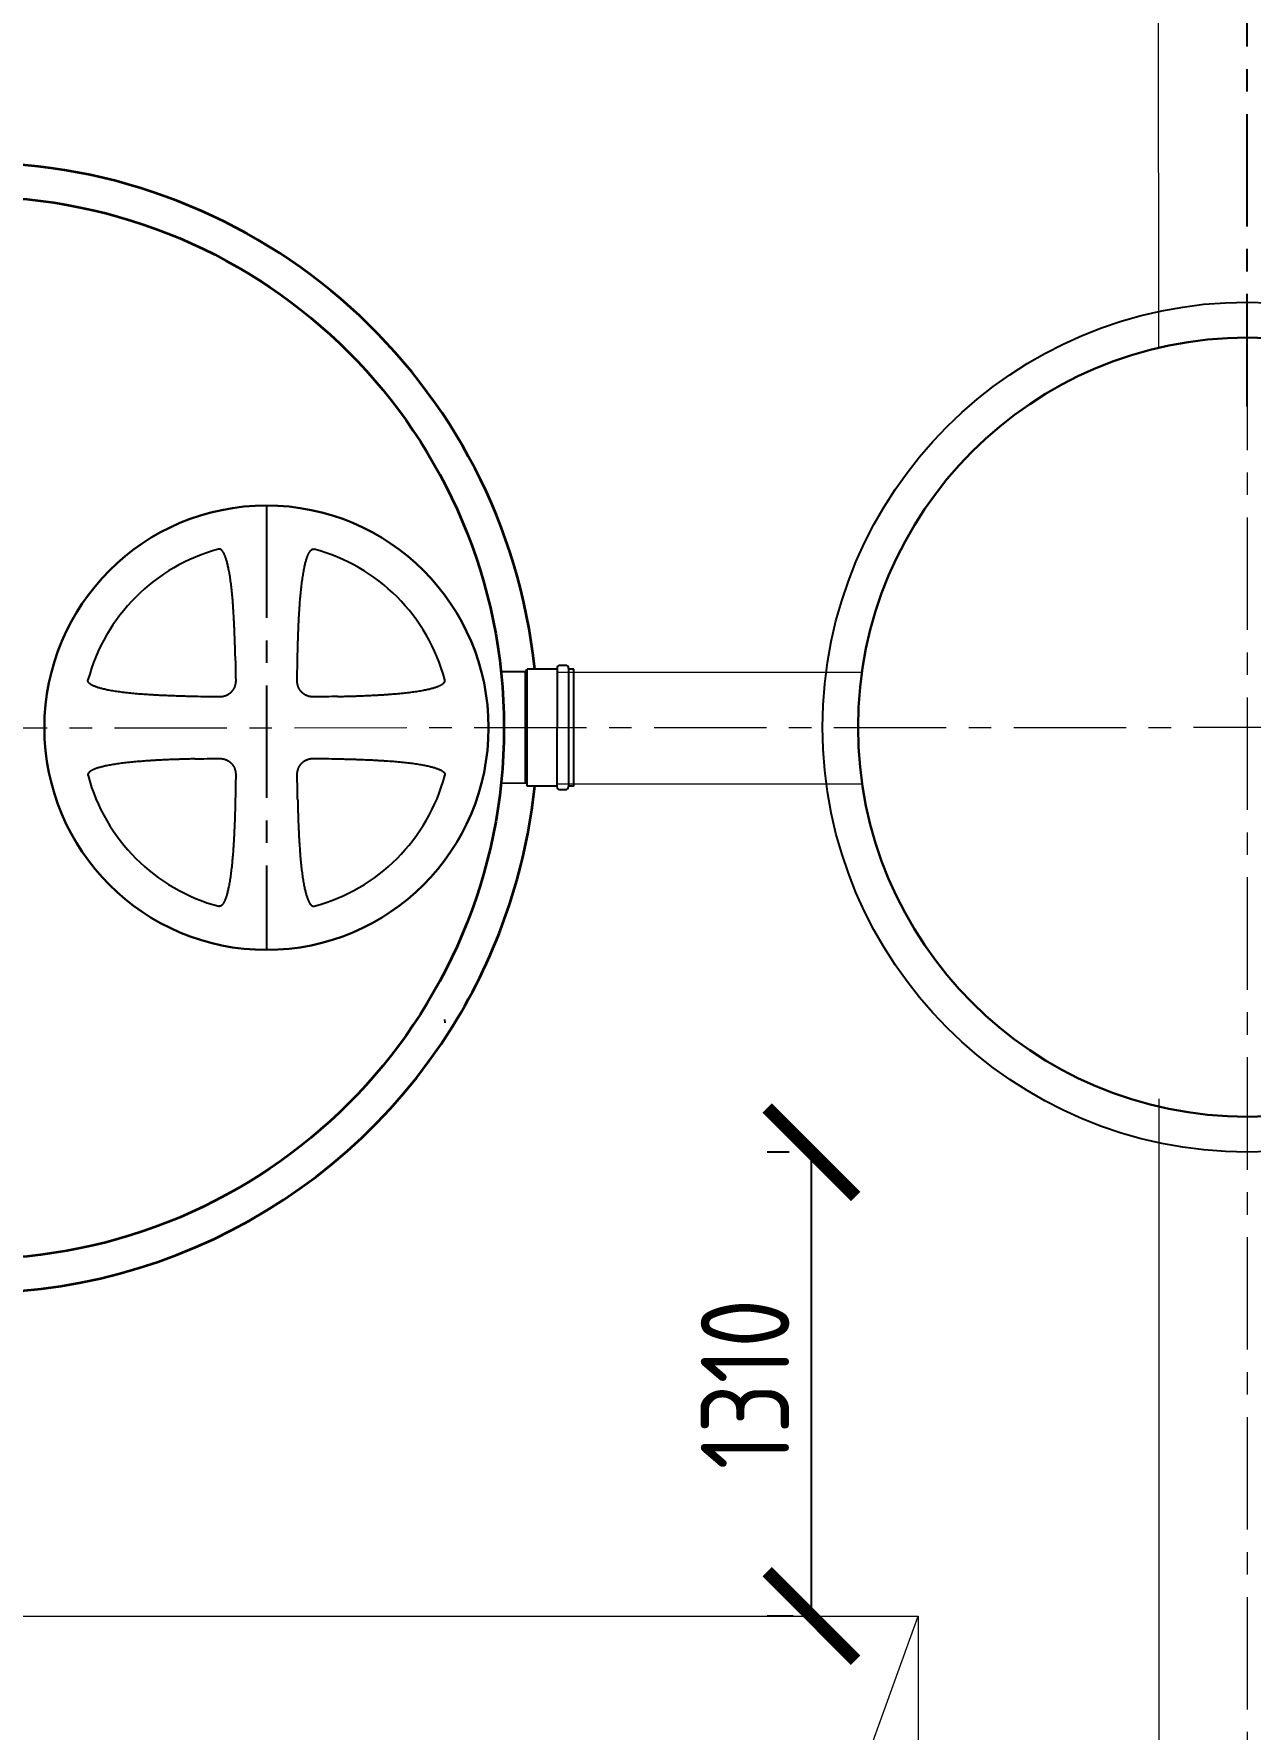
# Model space of a CAD drawing. Header units: millimetres. Extents: x 20530103 to 31271019, y 32092698 to 33532929.
# Drawn here: x 26172566 to 26176001, y 33005968 to 33010754 of the extents above; entities that cross this region are included whole.
import ezdxf

# ---------------------------------------------------------------- set-up
doc = ezdxf.new("R2010")
doc.units = ezdxf.units.MM
doc.linetypes.add('осевая', pattern=[50.8, 31.75, -6.35, 6.35, -6.35])
doc.layers.add('Mitat', color=1, linetype='Continuous')
doc.layers.add('Системный слой', color=7, linetype='Continuous')
doc.styles.add('GOST 2.304', font='GOST.TTF')
doc.styles.get("Standard").update_dxf_attribs({"font": 'arial.ttf'})
doc.dimstyles.new('ISO-25', dxfattribs={"dimtxt": 2.5, "dimasz": 2.5, "dimexe": 1.25, "dimexo": 0.625, "dimtad": 1, "dimtxsty": 'Standard', "dimcen": 2.5, "dimadec": 0, "dimazin": 0, "dimtfac": 1, "dimtmove": 0, "dimatfit": 3, "dimfxl": 1, "dimarcsym": 0})

# ---------------------------------------------------------------- blocks, each defined once
blk = doc.blocks.new('_ArchTick')
at = {"color": 0, "linetype": 'ByBlock', "const_width": 0.15}
blk.add_lwpolyline([(-0.5, -0.5), (0.5, 0.5)], dxfattribs=at)
blk = doc.blocks.new('*D234')
at = {"color": 0, "lineweight": -2, "transparency": 16777216}
for p, q in [((26174699.6, 33007596.5), (26174637.1, 33007596.5)), ((26174762.1, 33006286.9), (26174762.1, 33007596.5)), ((26174710.1, 33006286.9), (26174637.1, 33006286.9))]:
    blk.add_line(p, q, dxfattribs=at)
at = {"color": 0, "lineweight": -2, "transparency": 16777216, "xscale": 250, "yscale": 250, "zscale": 250}
for p, rotation in [((26174762.1, 33007596.5), 90), ((26174762.1, 33006286.9), 270)]:
    blk.add_blockref('_ArchTick', p, dxfattribs=dict(at, rotation=rotation))
at = {"color": 0, "transparency": 16777216, "insert": (26174574.6, 33006941.7), "char_height": 250, "attachment_point": 5, "rotation": 90, "style": 'GOST 2.304'}
blk.add_mtext('1310', dxfattribs=at)

msp = doc.modelspace()

# ---------------------------------------------------------------- linework, layer by layer
at = {"color": 1, "linetype": 'осевая', "lineweight": 25, "ltscale": 10}
for p, q in [((26175993.3371, 33009702.1207), (26175992.1997, 33012620.0638)), ((26173222.3755, 33009422.3729), (26173222.8646, 33008167.6242))]:
    msp.add_line(p, q, dxfattribs=at)
at = {"lineweight": 20}
for p, q in [((26175743.2725, 33009867.6486), (26175742.584, 33011633.9243)), ((26174043.2479, 33008951.5694), (26174904.7185, 33008951.9052)), ((26174043.3707, 33008636.5694), (26174905.3338, 33008636.9054)), ((26175745.8827, 33003171.5808), (26175744.099, 33007747.5308)), ((26174263.2613, 33004066.613), (26175063.2613, 33006286.9159)), ((26175063.2613, 33006286.9159), (26175063.2613, 33003171.8562))]:
    msp.add_line(p, q, dxfattribs=at)
at = {"color": 1, "linetype": 'осевая', "lineweight": 15, "ltscale": 10}
for p, q in [((26175993.2613, 33009896.5318), (26175993.2613, 33003171.7737)), ((26170761.4253, 33008794.0414), (26177093.6901, 33008796.5318))]:
    msp.add_line(p, q, dxfattribs=at)
at = {"color": 7, "lineweight": 25}
for p, q in [((26174067.4337, 33008970.8472), (26174052.1337, 33008970.8558)), ((26173954.678, 33008952.9107), (26173888.9396, 33008952.9477)), ((26173954.678, 33008952.9107), (26173959.1279, 33008960.6082)), ((26174043.4279, 33008960.5607), (26173959.1279, 33008960.6082)), ((26174043.4288, 33008962.1607), (26174043.2409, 33008628.5607)), ((26174076.1288, 33008962.1423), (26174075.9409, 33008628.5423)), ((26174091.1279, 33008960.5338), (26174076.1279, 33008960.5423)), ((26174090.9418, 33008630.1339), (26174091.1279, 33008960.5338)), ((26173958.9461, 33008637.9082), (26173888.7622, 33008637.9477)), ((26174043.2418, 33008630.1607), (26173958.9418, 33008630.2082)), ((26174090.9418, 33008630.1339), (26174075.9418, 33008630.1423)), ((26174067.2487, 33008619.8472), (26174051.9487, 33008619.8558)), ((26173725.831, 33007970.9051), (26173726.302, 33007962.0264))]:
    msp.add_line(p, q, dxfattribs=at)
at = {"lineweight": 20}
msp.add_lwpolyline([(26148120.7654, 33006286.9159), (26175063.2613, 33006286.9159)], dxfattribs=at)
at = {"lineweight": 35}
msp.add_circle((26172393.6595, 33008794.6374), 1500, dxfattribs=at)
at = {"ltscale": 10}
msp.add_circle((26175993.6901, 33008796.5318), 1200, dxfattribs=at)
at = {"lineweight": 30}
msp.add_circle((26175993.6901, 33008796.5318), 1100, dxfattribs=at)
at = {"lineweight": 35}
for centre, start, end in [((26172393.6595, 33008794.5914), 5.97224, 174.3991343), ((26172393.6595, 33008794.6976), 328.0779635, 354.0820323), ((26172393.6595, 33008794.5914), 196.6752369, 328.0779635)]:
    msp.add_arc(centre, 1595.4844, start, end, dxfattribs=at)
at = {"color": 7, "lineweight": 25}
for centre, start, end in [((26174052.1288, 33008962.1558), 89.9677321, 179.967732), ((26174067.4288, 33008962.1472), 359.967732, 89.9677321), ((26174051.9409, 33008628.5558), 179.967732, 269.9677321), ((26174067.2409, 33008628.5472), 269.9677321, 359.967732)]:
    msp.add_arc(centre, 8.7, start, end, dxfattribs=at)
at = {"layer": 'Mitat', "color": 7, "lineweight": 25}
for p, q in [((26173954.5005, 33008637.9107), (26173954.678, 33008952.9107)), ((26173958.9418, 33008630.2082), (26173959.1279, 33008960.6082))]:
    msp.add_line(p, q, dxfattribs=at)
at = {"layer": 'Системный слой', "color": 7, "lineweight": 30}
msp.add_circle((26173222.6201, 33008794.9986), 627.3744, dxfattribs=at)
at = {"layer": 'Системный слой', "color": 7, "lineweight": 25}
for start, end in [(15.0166141, 75.0280534), (105.016614, 165.0280533), (195.0166141, 255.0280534), (285.016614, 345.0280533)]:
    msp.add_arc((26173222.6201, 33008794.9986), 521.8345, start, end, dxfattribs=at)
at = {"layer": 'Системный слой', "color": 7, "lineweight": 25, "extrusion": (0, 0, -1)}
for centre, major_axis, start_param, end_param in [((26172046.7567, 33008794.5402), (1.2423, -3187.0362), -1.634238642, -1.612784394), ((26174398.4835, 33008795.4569), (-1.2423, 3187.0362), -1.52880826, -1.507354011), ((26173222.1617, 33009970.862), (-3187.0362, -1.2423), -1.52880826, -1.507354011), ((26173222.1617, 33009970.862), (-3187.0362, -1.2423), -1.634238642, -1.612784394), ((26173223.0784, 33007619.1351), (3187.0362, 1.2423), -1.634238642, -1.612784394), ((26173223.0784, 33007619.1351), (3187.0362, 1.2423), -1.52880826, -1.507354011), ((26172046.7567, 33008794.5402), (1.2423, -3187.0362), -1.52880826, -1.507354011), ((26174398.4835, 33008795.4569), (-1.2423, 3187.0362), -1.634238642, -1.612784394)]:
    msp.add_ellipse(centre, major_axis=major_axis, ratio=0.342020143, start_param=start_param, end_param=end_param, dxfattribs=at)
at = {"layer": 'Системный слой', "color": 7, "lineweight": 25}
for points, knots in [([(26173134.5156, 33008997.0216), (26173134.3961, 33009002.4256), (26173134.1373, 33009013.3479), (26173133.6844, 33009029.9476), (26173133.2406, 33009044.061), (26173132.8342, 33009055.6448), (26173132.4975, 33009064.5637), (26173132.0856, 33009074.6943), (26173131.5828, 33009086.0271), (26173130.965, 33009098.5984), (26173130.3289, 33009110.2689), (26173129.6876, 33009120.9928), (26173129.0575, 33009130.7205), (26173128.3731, 33009140.4647), (26173127.6339, 33009150.1651), (26173126.8394, 33009159.769), (26173125.9921, 33009169.203), (26173125.088, 33009178.4747), (26173124.1304, 33009187.5183), (26173123.1156, 33009196.3406), (26173122.0489, 33009204.8756), (26173120.9188, 33009213.1947), (26173119.7324, 33009221.2176), (26173118.4896, 33009228.9272), (26173117.219, 33009236.1563), (26173115.9138, 33009242.9684), (26173114.5994, 33009249.2594), (26173113.2695, 33009255.0927), (26173111.959, 33009260.3659), (26173110.6377, 33009265.2436), (26173109.3226, 33009269.6904), (26173108.0044, 33009273.7607), (26173106.743, 33009277.3169), (26173105.5226, 33009280.4615), (26173104.3806, 33009283.1525), (26173103.2973, 33009285.4869), (26173102.3178, 33009287.4244), (26173101.3946, 33009289.1051), (26173100.5306, 33009290.554), (26173099.7004, 33009291.8326), (26173098.948, 33009292.8981), (26173098.2579, 33009293.7993), (26173097.6475, 33009294.5368), (26173097.0958, 33009295.1553), (26173096.6177, 33009295.6554), (26173096.179, 33009296.0853), (26173095.7709, 33009296.4607), (26173095.3752, 33009296.8015), (26173095.0044, 33009297.1004), (26173094.6538, 33009297.365), (26173094.3191, 33009297.6016), (26173093.9835, 33009297.8231), (26173093.6008, 33009298.0574), (26173093.1643, 33009298.2998), (26173092.6744, 33009298.5386), (26173092.1755, 33009298.7474), (26173091.6064, 33009298.9461), (26173090.905, 33009299.1324), (26173090.0866, 33009299.26), (26173089.3033, 33009299.2883), (26173088.5242, 33009299.2392), (26173087.9229, 33009299.1407), (26173087.52, 33009299.0414), (26173087.4132, 33009299.0127)], [0, 0, 0, 0, 3.294371593, 6.658591543, 10.121592742, 11.902893978, 13.727107621, 15.565805849, 18.089199056, 20.650882172, 23.250738132, 25.227924631, 27.214477482, 29.207844676, 31.198515859, 33.161938964, 35.100748787, 36.992852426, 38.863010201, 40.668912645, 42.432709704, 44.134311819, 45.815956245, 47.406319509, 48.925529492, 50.321905425, 51.666805829, 52.875385207, 53.998684122, 55.003566013, 55.973887457, 56.834853186, 57.62025208, 58.285214561, 58.906539433, 59.421026718, 59.87309663, 60.246258994, 60.602155426, 60.908040864, 61.180306665, 61.401463481, 61.604047946, 61.767516676, 61.910185432, 62.028901262, 62.144789761, 62.250718136, 62.349589011, 62.437155671, 62.520316699, 62.60098611, 62.683376543, 62.794473772, 62.904935231, 63.013803366, 63.122506405, 63.271682214, 63.457840141, 63.633238455, 63.754365664, 63.934896432, 64, 64, 64, 64]), ([(26173310.5671, 33008997.0902), (26173310.6824, 33009002.4953), (26173310.9328, 33009013.4246), (26173311.3733, 33009030.0435), (26173311.8071, 33009044.1846), (26173312.2058, 33009055.8026), (26173312.5371, 33009064.7565), (26173312.9011, 33009073.8731), (26173313.2999, 33009083.1232), (26173313.7389, 33009092.5454), (26173314.2202, 33009102.0902), (26173314.7476, 33009111.7475), (26173315.3231, 33009121.4677), (26173315.9507, 33009131.2404), (26173316.633, 33009141.0259), (26173317.3705, 33009150.762), (26173318.1636, 33009160.3959), (26173319.0097, 33009169.8523), (26173319.9127, 33009179.1403), (26173320.8695, 33009188.1943), (26173321.8838, 33009197.0226), (26173322.9502, 33009205.5593), (26173324.0806, 33009213.8776), (26173325.2678, 33009221.8976), (26173326.512, 33009229.6023), (26173327.7842, 33009236.823), (26173329.0913, 33009243.6233), (26173330.4074, 33009249.8974), (26173331.7383, 33009255.7088), (26173333.0484, 33009260.9533), (26173334.368, 33009265.7971), (26173335.6796, 33009270.2046), (26173336.9923, 33009274.2318), (26173338.2454, 33009277.741), (26173339.455, 33009280.8368), (26173340.5837, 33009283.4795), (26173341.652, 33009285.7678), (26173342.6154, 33009287.6632), (26173343.5219, 33009289.3063), (26173344.37, 33009290.7236), (26173345.1855, 33009291.9766), (26173345.926, 33009293.0239), (26173346.6065, 33009293.9123), (26173347.21, 33009294.6419), (26173347.757, 33009295.2558), (26173348.2328, 33009295.7541), (26173348.6705, 33009296.1837), (26173349.0783, 33009296.5594), (26173349.4737, 33009296.9005), (26173349.8443, 33009297.1997), (26173350.1947, 33009297.4646), (26173350.5292, 33009297.7015), (26173350.8646, 33009297.9232), (26173351.2471, 33009298.1579), (26173351.6835, 33009298.4006), (26173352.1732, 33009298.6397), (26173352.6719, 33009298.849), (26173353.2409, 33009299.0481), (26173353.9421, 33009299.235), (26173354.7604, 33009299.3632), (26173355.5437, 33009299.3921), (26173356.3228, 33009299.3436), (26173356.9242, 33009299.2455), (26173357.3272, 33009299.1466), (26173357.434, 33009299.118)], [0, 0, 0, 0, 3.346521523, 6.766848111, 10.291529456, 12.106470403, 13.966728464, 15.842272064, 17.760328852, 19.705723419, 21.69055137, 23.687494739, 25.705597318, 27.732687694, 29.765616249, 31.795275715, 33.795524463, 35.769580702, 37.694348858, 39.596138923, 41.431300907, 43.222956688, 44.950627594, 46.657892926, 48.271860481, 49.813092722, 51.228677476, 52.591624534, 53.814670765, 54.950110731, 55.963708116, 56.941680685, 57.807328827, 58.595452265, 59.260387204, 59.880783117, 60.393123522, 60.842570583, 61.213061508, 61.566814526, 61.871519207, 62.143339222, 62.364995754, 62.568380645, 62.733224655, 62.877533629, 62.998105508, 63.115804117, 63.223385704, 63.323799493, 63.412733256, 63.497193458, 63.579124045, 63.662802909, 63.775637351, 63.887825457, 63.998394772, 64.108795928, 64.260302258, 64.449368862, 64.627507815, 64.750527631, 64.933879172, 65, 65, 65, 65]), ([(26173020.5284, 33008882.9455), (26173015.4012, 33008883.0549), (26173005.0207, 33008883.292), (26172991.9652, 33008883.6343), (26172979.6633, 33008883.9928), (26172966.4661, 33008884.4136), (26172949.3162, 33008885.0382), (26172931.1007, 33008885.817), (26172915.184, 33008886.609), (26172902.3569, 33008887.3264), (26172891.7434, 33008887.9776), (26172881.7524, 33008888.6449), (26172872.1059, 33008889.344), (26172862.5277, 33008890.0975), (26172853.0783, 33008890.9045), (26172843.7583, 33008891.7687), (26172834.6286, 33008892.6884), (26172825.6901, 33008893.6668), (26172817.004, 33008894.7001), (26172808.5117, 33008895.7989), (26172800.2958, 33008896.9564), (26172792.3803, 33008898.1726), (26172784.9295, 33008899.4211), (26172777.8848, 33008900.7083), (26172771.3518, 33008902.0105), (26172765.2712, 33008903.3331), (26172759.7472, 33008904.6435), (26172754.6178, 33008905.9702), (26172749.9231, 33008907.2964), (26172745.6127, 33008908.6303), (26172741.8297, 33008909.913), (26172738.4708, 33008911.1598), (26172735.583, 33008912.3327), (26172733.0684, 33008913.4506), (26172730.9727, 33008914.4667), (26172729.1505, 33008915.4279), (26172727.5783, 33008916.3297), (26172726.193, 33008917.1964), (26172725.041, 33008917.9813), (26172724.0685, 33008918.7008), (26172723.2742, 33008919.3368), (26172722.609, 33008919.9116), (26172722.0725, 33008920.409), (26172721.6114, 33008920.8656), (26172721.2084, 33008921.2914), (26172720.8417, 33008921.7057), (26172720.5193, 33008922.0954), (26172720.2336, 33008922.4652), (26172719.9786, 33008922.8184), (26172719.7409, 33008923.1719), (26172719.4919, 33008923.572), (26172719.2368, 33008924.0255), (26172718.988, 33008924.531), (26172718.7732, 33008925.0408), (26172718.5714, 33008925.6163), (26172718.3838, 33008926.3198), (26172718.2555, 33008927.1388), (26172718.2266, 33008927.9222), (26172718.275, 33008928.7013), (26172718.3731, 33008929.3026), (26172718.4721, 33008929.7056), (26172718.5006, 33008929.8124)], [0, 0, 0, 0, 3.027650468, 6.130094995, 7.711356257, 10.29572092, 13.929306235, 17.85218495, 21.075847564, 23.356555589, 25.454567181, 27.369742625, 29.28457001, 31.181263092, 33.060102395, 34.9034142, 36.729230748, 38.501690757, 40.23857242, 41.92187162, 43.587415304, 45.168284004, 46.68244492, 48.080640478, 49.429669018, 50.648001517, 51.784220094, 52.805921168, 53.793742901, 54.673451645, 55.478236634, 56.16329273, 56.804669619, 57.338102874, 57.808295994, 58.19735665, 58.567881964, 58.885924914, 59.167818492, 59.395947779, 59.604956454, 59.772793989, 59.918929675, 60.040332083, 60.158922171, 60.267662997, 60.369344164, 60.459616107, 60.545401758, 60.628156765, 60.712315906, 60.824376076, 60.935003164, 61.043224388, 61.1494624, 61.294441349, 61.47478319, 61.644699639, 61.762041656, 61.936931263, 62, 62, 62, 62]), ([(26173135.7744, 33008928.7429), (26173135.7869, 33008927.8962), (26173135.7717, 33008926.221), (26173135.6278, 33008923.7129), (26173135.362, 33008921.2189), (26173134.9682, 33008918.7232), (26173134.4434, 33008916.239), (26173133.788, 33008913.7853), (26173133.0044, 33008911.3789), (26173132.0978, 33008909.0357), (26173131.0756, 33008906.7708), (26173129.9472, 33008904.5971), (26173128.7226, 33008902.523), (26173127.4082, 33008900.5497), (26173126.0174, 33008898.6873), (26173124.5669, 33008896.9456), (26173123.0836, 33008895.3403), (26173121.5814, 33008893.8684), (26173120.0739, 33008892.5257), (26173118.4303, 33008891.1912), (26173116.7451, 33008889.9569), (26173114.9791, 33008888.793), (26173113.3865, 33008887.843), (26173111.5469, 33008886.8452), (26173109.4071, 33008885.813), (26173106.8887, 33008884.7818), (26173104.3324, 33008883.9091), (26173102.1543, 33008883.2984), (26173099.8552, 33008882.7598), (26173097.2812, 33008882.2813), (26173094.3186, 33008881.9232), (26173091.4442, 33008881.7466), (26173089.6848, 33008881.7277), (26173088.8081, 33008881.74)], [0, 0, 0, 0, 1.160826542, 2.293622235, 3.435630275, 4.588755852, 5.746246171, 6.905347908, 8.06046894, 9.206890964, 10.341223549, 11.457239469, 12.554235135, 13.633163251, 14.697615427, 15.730559355, 16.730574568, 17.684561251, 18.60488317, 19.490060894, 20.578622657, 21.45991575, 22.381037453, 23.113318507, 24.320591035, 25.627436737, 26.832375655, 28.012840773, 28.720001051, 30.061885846, 31.592299148, 32.799070777, 34, 34, 34, 34]), ([(26173356.3644, 33008881.8442), (26173355.5177, 33008881.8317), (26173353.8425, 33008881.847), (26173351.3344, 33008881.9909), (26173348.8405, 33008882.2566), (26173346.3447, 33008882.6504), (26173343.8606, 33008883.1752), (26173341.4069, 33008883.8306), (26173339.0004, 33008884.6142), (26173336.6572, 33008885.5209), (26173334.3923, 33008886.5431), (26173332.2186, 33008887.6714), (26173330.1445, 33008888.8961), (26173328.1712, 33008890.2105), (26173326.3088, 33008891.6012), (26173324.5671, 33008893.0517), (26173322.9619, 33008894.5351), (26173321.49, 33008896.0372), (26173320.1472, 33008897.5447), (26173318.8128, 33008899.1883), (26173317.5785, 33008900.8736), (26173316.4145, 33008902.6395), (26173315.4645, 33008904.2321), (26173314.4667, 33008906.0718), (26173313.4346, 33008908.2116), (26173312.4033, 33008910.7299), (26173311.5306, 33008913.2863), (26173310.92, 33008915.4643), (26173310.3813, 33008917.7634), (26173309.9028, 33008920.3375), (26173309.5448, 33008923.3001), (26173309.3681, 33008926.1744), (26173309.3492, 33008927.9338), (26173309.3615, 33008928.8106)], [0, 0, 0, 0, 1.160826542, 2.293622235, 3.435630275, 4.588755852, 5.746246171, 6.905347908, 8.06046894, 9.206890964, 10.341223549, 11.457239469, 12.554235135, 13.633163251, 14.697615427, 15.730559355, 16.730574568, 17.684561251, 18.60488317, 19.490060894, 20.578622657, 21.45991575, 22.381037453, 23.113318507, 24.320591035, 25.627436737, 26.832375655, 28.012840773, 28.720001051, 30.061885846, 31.592299148, 32.799070777, 34, 34, 34, 34]), ([(26173424.6431, 33008883.1031), (26173429.8896, 33008883.2191), (26173440.507, 33008883.4702), (26173453.8575, 33008883.8323), (26173466.4227, 33008884.2108), (26173479.8776, 33008884.6541), (26173497.3385, 33008885.3107), (26173515.8582, 33008886.1278), (26173532.0127, 33008886.9573), (26173545.0013, 33008887.7069), (26173555.7173, 33008888.3852), (26173565.7849, 33008889.0788), (26173575.4851, 33008889.8039), (26173585.1019, 33008890.584), (26173594.5686, 33008891.4176), (26173603.8892, 33008892.3086), (26173613.001, 33008893.2545), (26173621.9074, 33008894.259), (26173630.5455, 33008895.3177), (26173638.9802, 33008896.4418), (26173647.1295, 33008897.6246), (26173654.9719, 33008898.8657), (26173662.3402, 33008900.1378), (26173669.2948, 33008901.4475), (26173675.7286, 33008902.7695), (26173681.7022, 33008904.1097), (26173687.1102, 33008905.4333), (26173692.1173, 33008906.7701), (26173696.6847, 33008908.1027), (26173700.8657, 33008909.4397), (26173704.5189, 33008910.7204), (26173707.7493, 33008911.9608), (26173710.513, 33008913.1223), (26173712.9094, 33008914.2248), (26173714.8963, 33008915.2219), (26173716.618, 33008916.1616), (26173718.0998, 33008917.0407), (26173719.405, 33008917.8847), (26173720.4896, 33008918.6484), (26173721.4043, 33008919.3475), (26173722.1504, 33008919.9641), (26173722.774, 33008920.5202), (26173723.2762, 33008921.0003), (26173723.7068, 33008921.4396), (26173724.0822, 33008921.8477), (26173724.423, 33008922.2434), (26173724.7219, 33008922.6142), (26173724.9865, 33008922.9648), (26173725.2231, 33008923.2996), (26173725.4446, 33008923.6352), (26173725.679, 33008924.0178), (26173725.9213, 33008924.4544), (26173726.1601, 33008924.9443), (26173726.3689, 33008925.4432), (26173726.5676, 33008926.0123), (26173726.754, 33008926.7136), (26173726.8815, 33008927.532), (26173726.9098, 33008928.3154), (26173726.8608, 33008929.0944), (26173726.7622, 33008929.6957), (26173726.6629, 33008930.0986), (26173726.6343, 33008930.2054)], [0, 0, 0, 0, 3.098261334, 6.270257389, 7.885873744, 10.522157945, 14.222087947, 18.211189336, 21.483219765, 23.791405021, 25.91055982, 27.839239887, 29.766287197, 31.670808361, 33.554373667, 35.397494967, 37.221268987, 38.987539178, 40.71587108, 42.387727128, 44.041242235, 45.608248555, 47.10728905, 48.48832759, 49.819500091, 51.017863675, 52.132794527, 53.131322562, 54.095468401, 54.950921967, 55.731333865, 56.392139341, 57.009564667, 57.52047847, 57.969135823, 58.33888725, 58.691132745, 58.993238407, 59.261550851, 59.478661932, 59.677208155, 59.836710997, 59.975491712, 60.090496101, 60.202763313, 60.305383036, 60.40116592, 60.485997168, 60.566559632, 60.644707497, 60.724522268, 60.832146527, 60.939155451, 61.044621355, 61.149927756, 61.294442138, 61.474782666, 61.644699745, 61.762041735, 61.936930934, 62, 62, 62, 62]), ([(26173020.597, 33008706.8941), (26173015.4699, 33008706.7806), (26173005.0896, 33008706.5355), (26172992.0344, 33008706.183), (26172979.7327, 33008705.815), (26172966.5359, 33008705.3838), (26172949.3865, 33008704.7459), (26172931.1716, 33008703.9529), (26172915.2555, 33008703.1484), (26172902.429, 33008702.421), (26172891.816, 33008701.7616), (26172881.8255, 33008701.0865), (26172872.1796, 33008700.3799), (26172862.6019, 33008699.6189), (26172853.1532, 33008698.8046), (26172843.8339, 33008697.933), (26172834.7048, 33008697.0063), (26172825.7671, 33008696.0209), (26172817.0819, 33008694.9808), (26172808.5904, 33008693.8755), (26172800.3754, 33008692.7115), (26172792.4609, 33008691.4892), (26172785.0111, 33008690.2349), (26172777.9674, 33008688.9421), (26172771.4353, 33008687.6349), (26172765.3558, 33008686.3074), (26172759.8328, 33008684.9928), (26172754.7044, 33008683.6621), (26172750.0108, 33008682.3322), (26172745.7014, 33008680.9949), (26172741.9195, 33008679.7093), (26172738.5615, 33008678.4599), (26172735.6746, 33008677.2847), (26172733.1609, 33008676.1649), (26172731.066, 33008675.1472), (26172729.2445, 33008674.1845), (26172727.6731, 33008673.2815), (26172726.2884, 33008672.4138), (26172725.137, 33008671.6279), (26172724.1651, 33008670.9077), (26172723.3713, 33008670.2711), (26172722.7065, 33008669.6958), (26172722.1704, 33008669.198), (26172721.7097, 33008668.741), (26172721.307, 33008668.3149), (26172720.9406, 33008667.9003), (26172720.6186, 33008667.5103), (26172720.3331, 33008667.1403), (26172720.0784, 33008666.7869), (26172719.841, 33008666.4332), (26172719.5922, 33008666.0329), (26172719.3375, 33008665.5792), (26172719.0891, 33008665.0735), (26172718.8747, 33008664.5635), (26172718.6734, 33008663.9879), (26172718.4863, 33008663.2842), (26172718.3586, 33008662.4651), (26172718.3303, 33008661.6817), (26172718.3794, 33008660.9027), (26172718.478, 33008660.3014), (26172718.5772, 33008659.8985), (26172718.6059, 33008659.7917)], [0, 0, 0, 0, 3.027650466, 6.130094991, 7.711356252, 10.295720913, 13.929306225, 17.852184938, 21.07584755, 23.356555574, 25.454567165, 27.369742608, 29.284569992, 31.181263074, 33.060102377, 34.903414182, 36.72923073, 38.50169074, 40.238572403, 41.921871604, 43.587415288, 45.168283988, 46.682444905, 48.080640464, 49.429669005, 50.648001504, 51.784220082, 52.805921157, 53.793742891, 54.673451636, 55.478236627, 56.163292723, 56.804669613, 57.33810287, 57.80829599, 58.197356647, 58.567881962, 58.885924912, 59.167818491, 59.395947778, 59.604956454, 59.772793988, 59.918929674, 60.040332083, 60.15892217, 60.267662996, 60.369344163, 60.459616106, 60.545401757, 60.628156764, 60.712315905, 60.824376075, 60.935003163, 61.043224387, 61.1494624, 61.294441348, 61.474783189, 61.644699639, 61.762041656, 61.936931263, 62, 62, 62, 62]), ([(26173088.8757, 33008708.1529), (26173089.7225, 33008708.1654), (26173091.3976, 33008708.1501), (26173093.9057, 33008708.0062), (26173096.3997, 33008707.7405), (26173098.8955, 33008707.3467), (26173101.3796, 33008706.8219), (26173103.8333, 33008706.1665), (26173106.2397, 33008705.3829), (26173108.583, 33008704.4762), (26173110.8479, 33008703.454), (26173113.0215, 33008702.3257), (26173115.0956, 33008701.101), (26173117.0678, 33008699.7874), (26173118.9223, 33008698.4027), (26173120.6427, 33008696.9711), (26173122.206, 33008695.5303), (26173123.8292, 33008693.884), (26173125.2741, 33008692.2462), (26173126.69, 33008690.4604), (26173128.0367, 33008688.5898), (26173129.422, 33008686.405), (26173130.5745, 33008684.3116), (26173131.5675, 33008682.2836), (26173132.4917, 33008680.1524), (26173133.2311, 33008678.1373), (26173133.9744, 33008675.8114), (26173134.5126, 33008673.7978), (26173134.9828, 33008671.5754), (26173135.3485, 33008669.4857), (26173135.6691, 33008666.9637), (26173135.8676, 33008664.0612), (26173135.8918, 33008662.1275), (26173135.8787, 33008661.1865)], [0, 0, 0, 0, 1.160824505, 2.293619377, 3.435628046, 4.588756653, 5.746252086, 6.905357744, 8.060477574, 9.206889122, 10.341203147, 11.457204809, 12.554204619, 13.633169084, 14.695740988, 15.71706833, 16.69175045, 17.601108296, 18.876909107, 19.676174613, 20.71618965, 22.027068401, 23.21144584, 23.982011638, 25.113816219, 26.386624586, 26.915981655, 28.452958319, 29.235772501, 30.022225733, 31.353685786, 32.710829606, 34, 34, 34, 34]), ([(26173309.4658, 33008661.2542), (26173309.4533, 33008662.1009), (26173309.4685, 33008663.7761), (26173309.6124, 33008666.2842), (26173309.8782, 33008668.7782), (26173310.272, 33008671.2739), (26173310.7967, 33008673.7581), (26173311.4522, 33008676.2118), (26173312.2357, 33008678.6182), (26173313.1424, 33008680.9615), (26173314.1646, 33008683.2263), (26173315.2929, 33008685.4), (26173316.5176, 33008687.4741), (26173317.832, 33008689.4474), (26173319.2228, 33008691.3098), (26173320.6732, 33008693.0515), (26173322.1566, 33008694.6568), (26173323.6587, 33008696.1287), (26173325.1662, 33008697.4714), (26173326.8099, 33008698.8059), (26173328.4951, 33008700.0402), (26173330.261, 33008701.2041), (26173331.8537, 33008702.1541), (26173333.6933, 33008703.1519), (26173335.8331, 33008704.1841), (26173338.3515, 33008705.2153), (26173340.9078, 33008706.088), (26173343.0859, 33008706.6987), (26173345.3849, 33008707.2373), (26173347.959, 33008707.7158), (26173350.9216, 33008708.0739), (26173353.7959, 33008708.2506), (26173355.5554, 33008708.2694), (26173356.4321, 33008708.2572)], [0, 0, 0, 0, 1.160826542, 2.293622235, 3.435630275, 4.588755852, 5.746246171, 6.905347908, 8.06046894, 9.206890964, 10.341223549, 11.457239469, 12.554235135, 13.633163251, 14.697615427, 15.730559355, 16.730574568, 17.684561251, 18.60488317, 19.490060894, 20.578622657, 21.45991575, 22.381037453, 23.113318507, 24.320591035, 25.627436737, 26.832375655, 28.012840773, 28.720001051, 30.061885846, 31.592299148, 32.799070777, 34, 34, 34, 34]), ([(26173424.7117, 33008707.0516), (26173429.9583, 33008706.9396), (26173440.5759, 33008706.6968), (26173453.9267, 33008706.3451), (26173466.4922, 33008705.9764), (26173479.9474, 33008705.5436), (26173497.4088, 33008704.9006), (26173515.9292, 33008704.0979), (26173532.0843, 33008703.281), (26173545.0735, 33008702.5416), (26173555.79, 33008701.8717), (26173565.8581, 33008701.1858), (26173575.5589, 33008700.4683), (26173585.1763, 33008699.6957), (26173594.6437, 33008698.8695), (26173603.965, 33008697.9858), (26173613.0775, 33008697.047), (26173621.9847, 33008696.0494), (26173630.6236, 33008694.9974), (26173639.0591, 33008693.8799), (26173647.2094, 33008692.7035), (26173655.0527, 33008691.4685), (26173662.4221, 33008690.2021), (26173669.3776, 33008688.8979), (26173675.8124, 33008687.5809), (26173681.7871, 33008686.2454), (26173687.1962, 33008684.926), (26173692.2043, 33008683.593), (26173696.7727, 33008682.264), (26173700.9548, 33008680.9303), (26173704.6089, 33008679.6525), (26173707.8403, 33008678.4146), (26173710.6049, 33008677.2552), (26173713.0022, 33008676.1545), (26173714.9898, 33008675.159), (26173716.7123, 33008674.2207), (26173718.1948, 33008673.3427), (26173719.5006, 33008672.4997), (26173720.5858, 33008671.7369), (26173721.5011, 33008671.0385), (26173722.2476, 33008670.4224), (26173722.8717, 33008669.8669), (26173723.3743, 33008669.3872), (26173723.8053, 33008668.9482), (26173724.181, 33008668.5403), (26173724.5221, 33008668.1449), (26173724.8212, 33008667.7744), (26173725.0861, 33008667.4239), (26173725.323, 33008667.0894), (26173725.5447, 33008666.754), (26173725.7794, 33008666.3715), (26173726.0221, 33008665.9352), (26173726.2613, 33008665.4454), (26173726.4705, 33008664.9467), (26173726.6696, 33008664.3778), (26173726.8565, 33008663.6765), (26173726.9847, 33008662.8583), (26173727.0136, 33008662.0749), (26173726.9651, 33008661.2958), (26173726.8671, 33008660.6945), (26173726.7681, 33008660.2915), (26173726.7395, 33008660.1847)], [0, 0, 0, 0, 3.098261337, 6.270257394, 7.88587375, 10.522157951, 14.222087953, 18.211189342, 21.483219771, 23.791405029, 25.91055983, 27.8392399, 29.766287214, 31.670808384, 33.554373694, 35.397494999, 37.221270799, 38.987539216, 40.715868525, 42.387727164, 44.041242269, 45.608248584, 47.107289074, 48.488327607, 49.819500103, 51.017863682, 52.13279453, 53.131322563, 54.0954684, 54.950921965, 55.731333862, 56.392139339, 57.009564665, 57.520478469, 57.969135823, 58.33888725, 58.691132745, 58.993238408, 59.261550851, 59.478661933, 59.677208155, 59.836710998, 59.975491713, 60.090496102, 60.202763313, 60.305383036, 60.40116592, 60.485997169, 60.566559633, 60.644707498, 60.724522269, 60.832146528, 60.939155452, 61.044621356, 61.149927757, 61.294442138, 61.474782667, 61.644699746, 61.762041735, 61.936930934, 62, 62, 62, 62]), ([(26173134.6731, 33008592.9069), (26173134.5561, 33008587.4253), (26173134.3023, 33008576.3586), (26173133.9329, 33008562.4602), (26173133.5865, 33008550.8026), (26173133.2747, 33008541.1001), (26173132.8432, 33008528.8008), (26173132.2711, 33008514.2398), (26173131.5273, 33008497.7332), (26173130.7524, 33008482.7522), (26173129.9917, 33008469.7026), (26173129.3061, 33008458.993), (26173128.6062, 33008448.9605), (26173127.876, 33008439.3181), (26173127.091, 33008429.7726), (26173126.2538, 33008420.3969), (26173125.3603, 33008411.1837), (26173124.4139, 33008402.1983), (26173123.411, 33008393.4339), (26173122.357, 33008384.9563), (26173121.2405, 33008376.6942), (26173120.0686, 33008368.7265), (26173118.8411, 33008361.0691), (26173117.586, 33008353.8865), (26173116.2966, 33008347.1154), (26173114.9975, 33008340.8572), (26173113.6823, 33008335.0484), (26173112.3845, 33008329.7888), (26173111.0746, 33008324.9163), (26173109.7685, 33008320.4655), (26173108.4574, 33008316.3839), (26173107.1994, 33008312.8079), (26173105.9792, 33008309.6379), (26173104.8341, 33008306.9174), (26173103.7451, 33008304.5524), (26173102.7574, 33008302.5848), (26173101.8248, 33008300.8759), (26173100.951, 33008299.4026), (26173100.1119, 33008298.1043), (26173099.3522, 33008297.0244), (26173098.6563, 33008296.1129), (26173098.042, 33008295.3688), (26173097.4877, 33008294.7461), (26173097.0085, 33008294.2442), (26173096.5697, 33008293.8134), (26173096.1619, 33008293.4377), (26173095.7664, 33008293.0966), (26173095.3959, 33008292.7974), (26173095.0455, 33008292.5325), (26173094.7109, 33008292.2956), (26173094.3755, 33008292.0739), (26173093.993, 33008291.8392), (26173093.5567, 33008291.5965), (26173093.067, 33008291.3574), (26173092.5682, 33008291.1482), (26173091.9993, 33008290.9491), (26173091.2981, 33008290.7622), (26173090.4798, 33008290.6339), (26173089.6965, 33008290.605), (26173088.9174, 33008290.6535), (26173088.316, 33008290.7516), (26173087.913, 33008290.8505), (26173087.8062, 33008290.8791)], [0, 0, 0, 0, 3.289425785, 6.641072506, 8.341944379, 10.288254271, 12.467463829, 15.730360375, 19.040042649, 22.396272394, 24.748617788, 26.901300285, 28.851790397, 30.799552599, 32.720392494, 34.616970036, 36.467565256, 38.296603138, 40.062485517, 41.78701453, 43.450467192, 45.094385097, 46.649301137, 48.134932472, 49.501134164, 50.817333387, 52.001691581, 53.103718779, 54.091658013, 55.046430083, 55.895776701, 56.672127723, 57.331893274, 57.949266326, 58.462051315, 58.913491524, 59.286860563, 59.642660821, 59.947992889, 60.219335302, 60.439132084, 60.640228459, 60.801979529, 60.942837132, 61.059697506, 61.173775908, 61.278050622, 61.375378074, 61.46157731, 61.543439091, 61.622847514, 61.703949805, 61.813310178, 61.922045176, 62.029212163, 62.136216983, 62.283062174, 62.466311413, 62.638969098, 62.758203699, 62.935913687, 63, 63, 63, 63]), ([(26173310.7246, 33008592.9755), (26173310.8432, 33008587.6114), (26173311.1, 33008576.7684), (26173311.4712, 33008563.1425), (26173311.8185, 33008551.6839), (26173312.1311, 33008542.1162), (26173312.5639, 33008529.9456), (26173313.1373, 33008515.5014), (26173313.882, 33008499.0916), (26173314.6572, 33008484.1674), (26173315.4182, 33008471.1393), (26173316.1051, 33008460.4196), (26173316.8065, 33008450.3637), (26173317.5387, 33008440.6877), (26173318.3258, 33008431.1026), (26173319.1657, 33008421.6786), (26173320.0624, 33008412.4098), (26173321.013, 33008403.3602), (26173322.021, 33008394.5245), (26173323.0816, 33008385.9669), (26173324.2061, 33008377.6191), (26173325.3876, 33008369.5616), (26173326.626, 33008361.813), (26173327.8935, 33008354.5394), (26173329.1967, 33008347.6789), (26173330.5107, 33008341.336), (26173331.8415, 33008335.4486), (26173333.1549, 33008330.1196), (26173334.4805, 33008325.1853), (26173335.8016, 33008320.6825), (26173337.127, 33008316.5581), (26173338.3969, 33008312.9509), (26173339.6273, 33008309.7582), (26173340.7801, 33008307.0237), (26173341.875, 33008304.6502), (26173342.866, 33008302.6795), (26173343.8007, 33008300.97), (26173344.6755, 33008299.4975), (26173345.5157, 33008298.1998), (26173346.2762, 33008297.1206), (26173346.9727, 33008296.2097), (26173347.5876, 33008295.466), (26173348.1425, 33008294.8438), (26173348.622, 33008294.3422), (26173349.0611, 33008293.9118), (26173349.4693, 33008293.5364), (26173349.865, 33008293.1956), (26173350.2357, 33008292.8968), (26173350.5864, 33008292.6321), (26173350.9211, 33008292.3955), (26173351.2567, 33008292.174), (26173351.6393, 33008291.9397), (26173352.0759, 33008291.6973), (26173352.5658, 33008291.4585), (26173353.0647, 33008291.2497), (26173353.6338, 33008291.051), (26173354.3352, 33008290.8647), (26173355.1535, 33008290.7371), (26173355.9369, 33008290.7088), (26173356.716, 33008290.7579), (26173357.3172, 33008290.8564), (26173357.7202, 33008290.9557), (26173357.8269, 33008290.9844)], [0, 0, 0, 0, 3.218923136, 6.50682583, 8.178508276, 10.098302523, 12.252324325, 15.489576072, 18.779789971, 22.12274404, 24.473336148, 26.627827063, 28.584131871, 30.538173803, 32.467067938, 34.373013837, 36.235157188, 38.076608153, 39.857077487, 41.597492253, 43.278569694, 44.940532211, 46.513957966, 48.018144325, 49.402538406, 50.736545173, 51.936949418, 53.053666948, 54.053978732, 55.020167258, 55.878253101, 56.661608666, 57.325774799, 57.946675197, 58.461222986, 58.913538136, 59.286894357, 59.642684309, 59.948009353, 60.219346434, 60.439139687, 60.640232736, 60.801981719, 60.942838005, 61.059697972, 61.173776052, 61.278050575, 61.375377913, 61.461577123, 61.543438914, 61.622847383, 61.703949732, 61.813310168, 61.9220452, 62.029212193, 62.136216998, 62.283062174, 62.466311411, 62.638969098, 62.758203699, 62.935913687, 63, 63, 63, 63])]:
    msp.add_open_spline(points, degree=3, knots=knots, dxfattribs=at)

# ---------------------------------------------------------------- dimensions: what is measured, and where the dimension line sits
dim = msp.add_linear_dim(base=(26174762.104, 33007596.5318), p1=(26174772.5581, 33006286.9159), p2=(26174762.104, 33007596.5318), angle=90, dimstyle='ISO-25', override={"dimscale": 100, "dimdec": 0, "dimtxsty": 'GOST 2.304', "dimblk1": 'ArchTick', "dimblk2": 'ArchTick', "dimsah": 1})
dim.commit()
dim.dimension.update_dxf_attribs({"geometry": '*D234', "text_midpoint": (26174574.604, 33006941.7239)})

doc.saveas('drawing.dxf')
